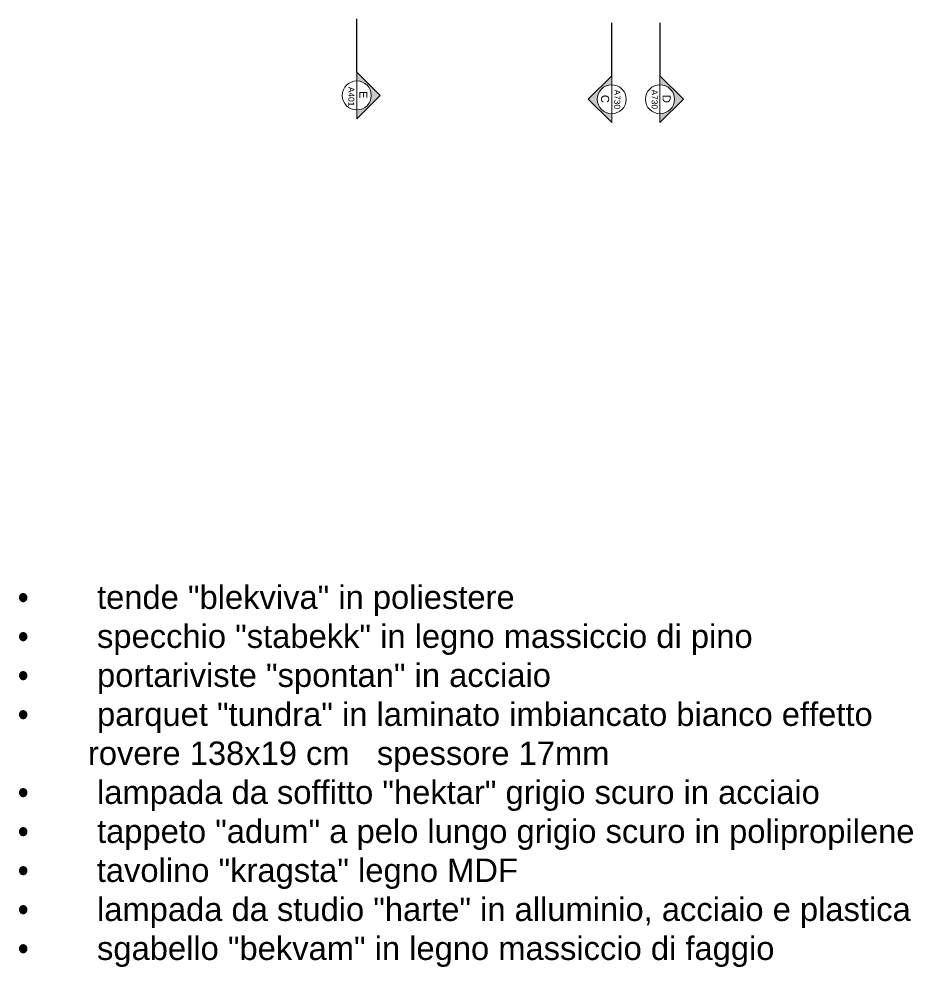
# Model space of a CAD drawing. Header units: millimetres. Extents: x 3258 to 5904, y 891 to 1994.
# Drawn here: x 3320.2 to 3625.8, y 1314.7 to 1638.9 of the extents above; entities that cross this region are included whole.
import ezdxf
from ezdxf.enums import TextEntityAlignment as Align

# ---------------------------------------------------------------- set-up
doc = ezdxf.new("R2010")
doc.units = ezdxf.units.MM
doc.header["$LTSCALE"] = 0.5
doc.layers.add('A-ANNO-SYMB', color=202, linetype='Continuous', lineweight=18)
doc.layers.add('AA - pareti sezionate', color=7, linetype='Continuous', lineweight=50)
doc.layers.add('SIMBOLI', color=201, linetype='Continuous')
doc.styles.add('ARIAL', font='arial.ttf')
doc.styles.get("Standard").update_dxf_attribs({"font": 'arial.ttf'})

# ---------------------------------------------------------------- blocks, each defined once
blk = doc.blocks.new('SYMBOL')
at = {"layer": 'A-ANNO-SYMB', "linetype": 'Continuous', "lineweight": 20}
h = blk.add_hatch(color=256, dxfattribs=at)
h.dxf.hatch_style = 1
h.paths.add_polyline_path([(11.206, 4.948), (11.316, 4.948, -1), (11.678, 4.948), (11.788, 4.948), (11.497, 5.241)])
at = {"linetype": 'Continuous', "lineweight": 20}
blk.add_line((11.316, 4.948), (11.678, 4.948), dxfattribs=at)
at = {"layer": 'A-ANNO-SYMB', "linetype": 'Continuous', "lineweight": 20}
for p, q in [((11.206, 4.948), (11.497, 5.241)), ((11.788, 4.948), (11.497, 5.241)), ((11.316, 4.948), (11.206, 4.948)), ((11.678, 4.948), (11.788, 4.948))]:
    blk.add_line(p, q, dxfattribs=at)
blk.add_circle((11.497, 4.948), 0.181, dxfattribs=at)
for tag, p in [('TAVOLA', (11.497, 5.08)), ('SEZIONE', (11.497, 4.918))]:
    blk.add_attdef(tag, text='', height=0.1, dxfattribs=at).set_placement(p, align=Align.TOP_CENTER)

msp = doc.modelspace()

# ---------------------------------------------------------------- linework, layer by layer
at = {"layer": 'SIMBOLI'}
for p, q in [((3435.65, 1620.68), (3435.65, 1638.86)), ((3522.79, 1619.35), (3522.79, 1637.54)), ((3539.31, 1619.35), (3539.31, 1637.54))]:
    msp.add_line(p, q, dxfattribs=at)

# ---------------------------------------------------------------- block references
at = {"layer": 'SIMBOLI', "linetype": 'Continuous', "lineweight": 20}
ref = msp.add_blockref('SYMBOL', (3300.27, 1927.29), dxfattribs=dict(at, xscale=27.36085803400783, yscale=27.36085803400783, zscale=27.36085803400783, rotation=270))
ref.add_attrib('SEZIONE', 'E', dxfattribs={"layer": '0', "linetype": 'Continuous', "lineweight": 20, "height": 2.74, "rotation": 270, "style": 'ARIAL'}).set_placement((3439.26, 1612.96), align=Align.TOP_CENTER)
ref.add_attrib('TAVOLA', 'A401', dxfattribs={"layer": '0', "linetype": 'Continuous', "lineweight": 20, "height": 2.052, "rotation": 270, "style": 'ARIAL'}).set_placement((3434.83, 1612.33), align=Align.TOP_CENTER)
ref = msp.add_blockref('SYMBOL', (3658.17, 1925.97), dxfattribs=dict(at, xscale=-27.36085803400783, yscale=27.36085803400783, zscale=27.36085803400783, rotation=90))
ref.add_attrib('SEZIONE', 'C', dxfattribs={"layer": '0', "linetype": 'Continuous', "lineweight": 20, "height": 2.74, "rotation": 270, "style": 'ARIAL'}).set_placement((3521.91, 1611.54), align=Align.TOP_CENTER)
ref.add_attrib('TAVOLA', 'A730', dxfattribs={"layer": '0', "linetype": 'Continuous', "lineweight": 20, "height": 2.052, "rotation": 270, "style": 'ARIAL'}).set_placement((3525.69, 1611.4), align=Align.TOP_CENTER)
ref = msp.add_blockref('SYMBOL', (3403.92, 1925.97), dxfattribs=dict(at, xscale=27.36085803400783, yscale=27.36085803400783, zscale=27.36085803400783, rotation=270))
ref.add_attrib('SEZIONE', 'D', dxfattribs={"layer": '0', "linetype": 'Continuous', "lineweight": 20, "height": 2.74, "rotation": 270, "style": 'ARIAL'}).set_placement((3542.92, 1611.54), align=Align.TOP_CENTER)
ref.add_attrib('TAVOLA', 'A730', dxfattribs={"layer": '0', "linetype": 'Continuous', "lineweight": 20, "height": 2.052, "rotation": 270, "style": 'ARIAL'}).set_placement((3538.49, 1611.4), align=Align.TOP_CENTER)

# ---------------------------------------------------------------- texts
at = {"layer": 'AA - pareti sezionate', "insert": (3319.77, 1445.18), "char_height": 8, "width": 323.2683, "attachment_point": 1}
msp.add_mtext('\\pi-24,l24,t24;{\\fSymbol|b0|i0|c2|p18;·^I} tende "blekviva" in poliestere\\P{\\fSymbol|b0|i0|c2|p18;·^I} specchio "stabekk" in legno massiccio di pino\\P{\\fSymbol|b0|i0|c2|p18;·^I} portariviste "spontan" in acciaio\\P{\\fSymbol|b0|i0|c2|p18;·^I} parquet "tundra" in laminato imbiancato bianco effetto rovere 138x19 cm   spessore 17mm\\P{\\fSymbol|b0|i0|c2|p18;·^I} lampada da soffitto "hektar" grigio scuro in acciaio\\P{\\fSymbol|b0|i0|c2|p18;·^I} tappeto "adum" a pelo lungo grigio scuro in polipropilene{\\fTimes New Roman|b0|i0|c0|p18;\\P\\fSymbol|b0|i0|c2|p18;·^I\\fTimes New Roman|b0|i0|c0|p18; \\f@Arial Unicode MS|b0|i0|c0|p34;tavolino "kragsta" legno MDF\\P\\fSymbol|b0|i0|c2|p18;·^I\\f@Arial Unicode MS|b0|i0|c0|p34; lampada da studio "harte" in alluminio, acciaio e plastica\\P\\fSymbol|b0|i0|c2|p18;·^I\\f@Arial Unicode MS|b0|i0|c0|p34; sgabello "bekvam" in legno massiccio di faggio}', dxfattribs=at)

doc.saveas('drawing.dxf')
